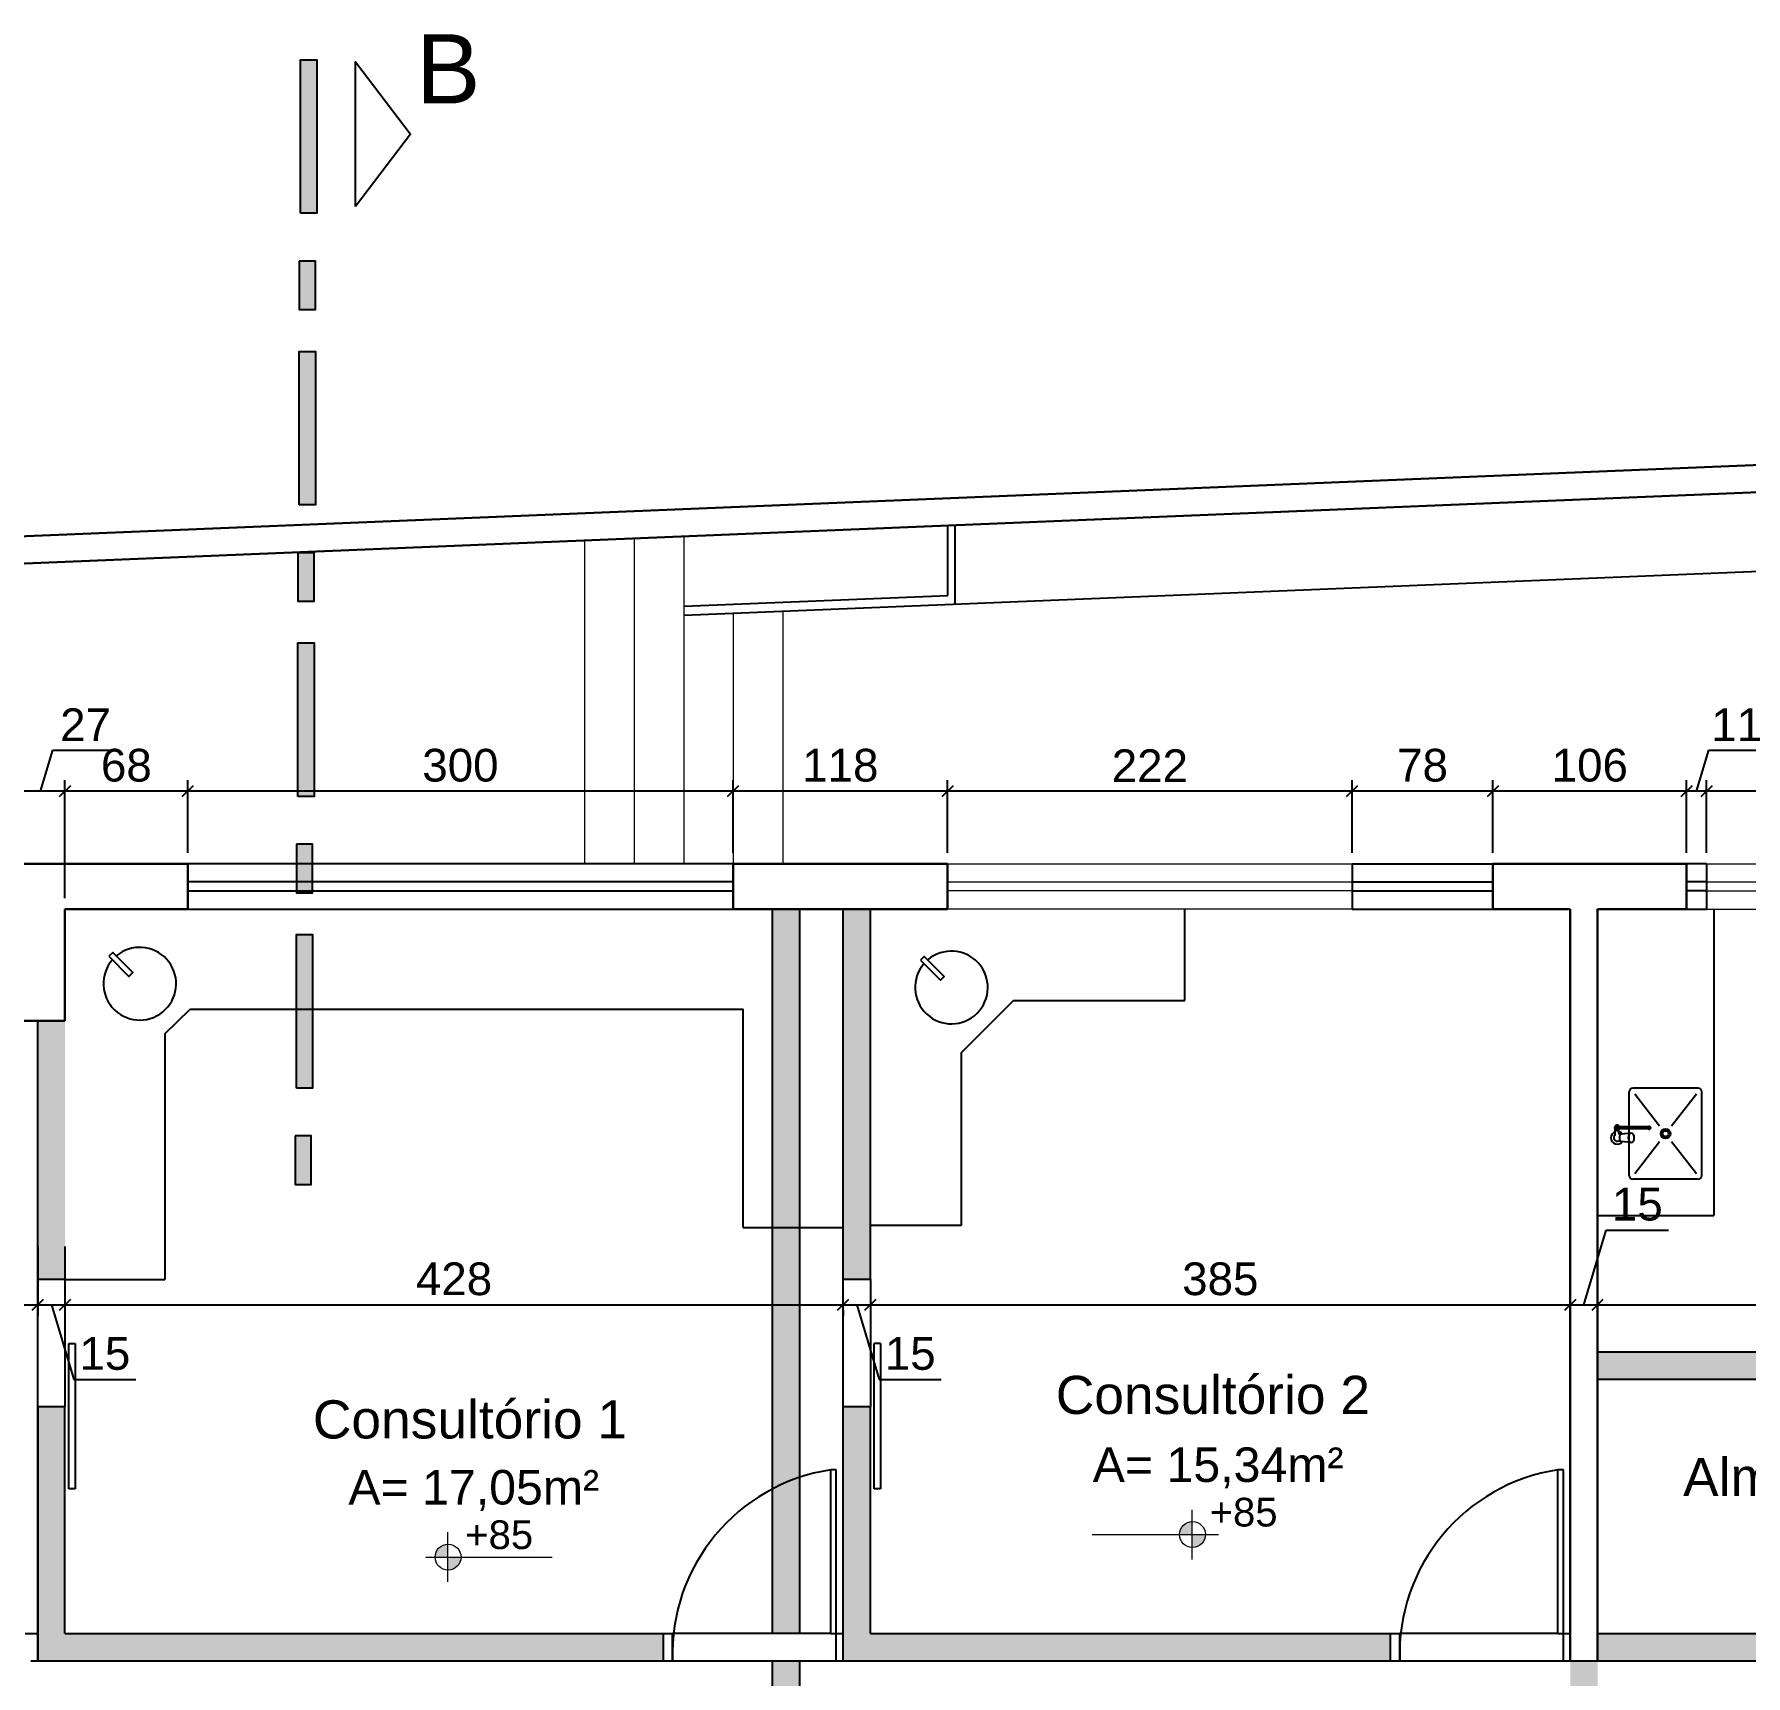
# Model space of a CAD drawing. Extents: x -165 to 197, y 154 to 653.
# Drawn here: x 116.21 to 125.63, y 461.14 to 470.18 of the extents above; entities that cross this region are included whole.
import ezdxf
from ezdxf.enums import TextEntityAlignment as Align

# ---------------------------------------------------------------- set-up
doc = ezdxf.new("R2010")
doc.units = 0
doc.header["$MEASUREMENT"] = 0
doc.header["$PDMODE"] = 3
doc.header["$PDSIZE"] = 0.1
doc.layers.get('0').update_dxf_attribs({"linetype": 'CONTINUOUS'})
doc.layers.get('DEFPOINTS').update_dxf_attribs({"linetype": 'CONTINUOUS'})
for name, color, linetype, lineweight in [('AIT-ESQUADRIA 34', 252, 'CONTINUOUS', 15), ('AIT-PAREDE', 4, 'CONTINUOUS', 30), ('construir', 1, 'CONTINUOUS', 25), ('COTA de NIVEL', 12, 'CONTINUOUS', 20), ('DEMOLIR', 40, 'CONTINUOUS', 25), ('TEXTO-190', 190, 'CONTINUOUS', 20)]:
    doc.layers.add(name, color=color, linetype=linetype, lineweight=lineweight)
for name, color, linetype in [('AIT-PORTAS', 2, 'CONTINUOUS'), ('COTA MODIF', 172, 'CONTINUOUS'), ('LINHA CORTE', 7, 'CONTINUOUS'), ('TEXTO', 190, 'CONTINUOUS')]:
    doc.layers.add(name, color=color, linetype=linetype)
doc.styles.add('ARIAL', font='ARIAL.TTF', dxfattribs={"height": 0.18})
doc.styles.add('cota25', font='ARIAL.TTF', dxfattribs={"height": 0.06})
doc.dimstyles.new('Copy of ISO-25', dxfattribs={"dimtxt": 0.18, "dimasz": 0.06, "dimexe": 0.06, "dimexo": 0.06, "dimgap": 0.05, "dimtad": 1, "dimdec": 0, "dimlfac": 100, "dimdsep": 46, "dimtxsty": 'ARIAL', "dimblk1": 'OBLIQUE', "dimblk2": 'OBLIQUE', "dimsah": 1, "dimcen": 2.5, "dimdle": 0.06, "dimclrd": 256, "dimclre": 256, "dimclrt": 256, "dimadec": 0, "dimazin": 0, "dimtfac": 1, "dimtdec": 0, "dimtmove": 1, "dimatfit": 3, "dimldrblk": 'OBLIQUE', "dimfxl": 0, "dimtolj": 1, "dimtzin": 0, "dimlwd": -1, "dimlwe": -1, "dimarcsym": 0})

# ---------------------------------------------------------------- blocks, each defined once
blk = doc.blocks.new('_OBLIQUE')
at = {"color": 0, "linetype": 'ByBlock'}
blk.add_line((-0.5, -0.5), (0.5, 0.5), dxfattribs=at)
blk = doc.blocks.new('*D388')
at = {"layer": 'COTA MODIF'}
for p, q in [((113.8637, 463.593), (113.8637, 463.1253)), ((116.2334, 463.5053), (116.2334, 463.1253)), ((113.8037, 463.1853), (116.2934, 463.1853))]:
    blk.add_line(p, q, dxfattribs=at)
at = {"layer": 'DEFPOINTS', "color": 0}
for p in [(113.8637, 463.653), (116.2334, 463.5653), (116.2334, 463.1853)]:
    blk.add_point(p, dxfattribs=at)
at = {"layer": 'COTA MODIF', "xscale": 0.06, "yscale": 0.06, "zscale": 0.06, "rotation": 180}
blk.add_blockref('_OBLIQUE', (113.8637, 463.1853), dxfattribs=at)
at = {"layer": 'COTA MODIF', "xscale": 0.06, "yscale": 0.06, "zscale": 0.06}
blk.add_blockref('_OBLIQUE', (116.2334, 463.1853), dxfattribs=at)
at = {"layer": 'COTA MODIF', "insert": (115.0485, 463.3273), "char_height": 0.18, "attachment_point": 5, "style": 'ARIAL'}
blk.add_mtext('\\A1;237', dxfattribs=at)
blk = doc.blocks.new('*D389')
at = {"layer": 'COTA MODIF'}
for p, q in [((116.2334, 463.5053), (116.2334, 463.1253)), ((116.3836, 463.5053), (116.3836, 463.1253)), ((116.1734, 463.1853), (116.4436, 463.1853)), ((116.3085, 463.1853), (116.4317, 462.7746)), ((116.4317, 462.7746), (116.7739, 462.7746))]:
    blk.add_line(p, q, dxfattribs=at)
at = {"layer": 'DEFPOINTS', "color": 0}
for p in [(116.2334, 463.5653), (116.3836, 463.5653), (116.3836, 463.1853)]:
    blk.add_point(p, dxfattribs=at)
at = {"layer": 'COTA MODIF', "xscale": 0.06, "yscale": 0.06, "zscale": 0.06, "rotation": 180}
blk.add_blockref('_OBLIQUE', (116.2334, 463.1853), dxfattribs=at)
at = {"layer": 'COTA MODIF', "xscale": 0.06, "yscale": 0.06, "zscale": 0.06}
blk.add_blockref('_OBLIQUE', (116.3836, 463.1853), dxfattribs=at)
at = {"layer": 'COTA MODIF', "insert": (116.6028, 462.9165), "char_height": 0.18, "attachment_point": 5, "style": 'ARIAL'}
blk.add_mtext('\\A1;15', dxfattribs=at)
blk = doc.blocks.new('*D390')
at = {"layer": 'COTA MODIF'}
for p, q in [((116.3836, 463.5053), (116.3836, 463.1253)), ((116.3236, 463.1853), (120.7236, 463.1853)), ((120.6636, 463.1553), (120.6636, 463.1253))]:
    blk.add_line(p, q, dxfattribs=at)
at = {"layer": 'DEFPOINTS', "color": 0}
for p in [(116.3836, 463.5653), (120.6636, 463.2153), (120.6636, 463.1853)]:
    blk.add_point(p, dxfattribs=at)
at = {"layer": 'COTA MODIF', "xscale": 0.06, "yscale": 0.06, "zscale": 0.06, "rotation": 180}
blk.add_blockref('_OBLIQUE', (116.3836, 463.1853), dxfattribs=at)
at = {"layer": 'COTA MODIF', "xscale": 0.06, "yscale": 0.06, "zscale": 0.06}
blk.add_blockref('_OBLIQUE', (120.6636, 463.1853), dxfattribs=at)
at = {"layer": 'COTA MODIF', "insert": (118.5236, 463.3272), "char_height": 0.18, "attachment_point": 5, "style": 'ARIAL'}
blk.add_mtext('\\A1;428', dxfattribs=at)
blk = doc.blocks.new('*D391')
at = {"layer": 'COTA MODIF'}
for p, q in [((120.6036, 463.1853), (120.8736, 463.1853)), ((120.6636, 463.1553), (120.6636, 463.1253)), ((120.7386, 463.1853), (120.8618, 462.7746)), ((120.8136, 463.1553), (120.8136, 463.1253)), ((120.8618, 462.7746), (121.204, 462.7746))]:
    blk.add_line(p, q, dxfattribs=at)
at = {"layer": 'DEFPOINTS', "color": 0}
for p in [(120.6636, 463.2153), (120.8136, 463.2153), (120.8136, 463.1853)]:
    blk.add_point(p, dxfattribs=at)
at = {"layer": 'COTA MODIF', "xscale": 0.06, "yscale": 0.06, "zscale": 0.06, "rotation": 180}
blk.add_blockref('_OBLIQUE', (120.6636, 463.1853), dxfattribs=at)
at = {"layer": 'COTA MODIF', "xscale": 0.06, "yscale": 0.06, "zscale": 0.06}
blk.add_blockref('_OBLIQUE', (120.8136, 463.1853), dxfattribs=at)
at = {"layer": 'COTA MODIF', "insert": (121.0329, 462.9165), "char_height": 0.18, "attachment_point": 5, "style": 'ARIAL'}
blk.add_mtext('\\A1;15', dxfattribs=at)
blk = doc.blocks.new('*D392')
at = {"layer": 'COTA MODIF'}
for p, q in [((120.7536, 463.1853), (124.7236, 463.1853)), ((120.8136, 463.1553), (120.8136, 463.1253)), ((124.6636, 463.1553), (124.6636, 463.1253))]:
    blk.add_line(p, q, dxfattribs=at)
at = {"layer": 'DEFPOINTS', "color": 0}
for p in [(120.8136, 463.2153), (124.6636, 463.2153), (124.6636, 463.1853)]:
    blk.add_point(p, dxfattribs=at)
at = {"layer": 'COTA MODIF', "xscale": 0.06, "yscale": 0.06, "zscale": 0.06, "rotation": 180}
blk.add_blockref('_OBLIQUE', (120.8136, 463.1853), dxfattribs=at)
at = {"layer": 'COTA MODIF', "xscale": 0.06, "yscale": 0.06, "zscale": 0.06}
blk.add_blockref('_OBLIQUE', (124.6636, 463.1853), dxfattribs=at)
at = {"layer": 'COTA MODIF', "insert": (122.7386, 463.3273), "char_height": 0.18, "attachment_point": 5, "style": 'ARIAL'}
blk.add_mtext('\\A1;385', dxfattribs=at)
blk = doc.blocks.new('*D393')
at = {"layer": 'COTA MODIF'}
for p, q in [((124.7386, 463.1853), (124.8618, 463.596)), ((124.8618, 463.596), (125.204, 463.596)), ((124.8136, 463.2276), (124.8136, 463.2453)), ((124.6036, 463.1853), (124.8736, 463.1853)), ((124.6636, 463.1553), (124.6636, 463.1253))]:
    blk.add_line(p, q, dxfattribs=at)
at = {"layer": 'DEFPOINTS', "color": 0}
for p in [(124.6636, 463.2153), (124.8136, 463.1853), (124.8136, 463.1676)]:
    blk.add_point(p, dxfattribs=at)
at = {"layer": 'COTA MODIF', "xscale": 0.06, "yscale": 0.06, "zscale": 0.06, "rotation": 180}
blk.add_blockref('_OBLIQUE', (124.6636, 463.1853), dxfattribs=at)
at = {"layer": 'COTA MODIF', "xscale": 0.06, "yscale": 0.06, "zscale": 0.06}
blk.add_blockref('_OBLIQUE', (124.8136, 463.1853), dxfattribs=at)
at = {"layer": 'COTA MODIF', "insert": (125.0329, 463.7379), "char_height": 0.18, "attachment_point": 5, "style": 'ARIAL'}
blk.add_mtext('\\A1;15', dxfattribs=at)
blk = doc.blocks.new('*D394')
at = {"layer": 'COTA MODIF'}
for p, q in [((124.8136, 463.2276), (124.8136, 463.2453)), ((127.7936, 463.2276), (127.7936, 463.2453)), ((124.7536, 463.1853), (127.8536, 463.1853))]:
    blk.add_line(p, q, dxfattribs=at)
at = {"layer": 'DEFPOINTS', "color": 0}
for p in [(124.8136, 463.1676), (127.7936, 463.1853), (127.7936, 463.1676)]:
    blk.add_point(p, dxfattribs=at)
at = {"layer": 'COTA MODIF', "xscale": 0.06, "yscale": 0.06, "zscale": 0.06, "rotation": 180}
blk.add_blockref('_OBLIQUE', (124.8136, 463.1853), dxfattribs=at)
at = {"layer": 'COTA MODIF', "xscale": 0.06, "yscale": 0.06, "zscale": 0.06}
blk.add_blockref('_OBLIQUE', (127.7936, 463.1853), dxfattribs=at)
at = {"layer": 'COTA MODIF', "insert": (126.3036, 463.3272), "char_height": 0.18, "attachment_point": 5, "style": 'ARIAL'}
blk.add_mtext('\\A1;298', dxfattribs=at)
blk = doc.blocks.new('*D458')
at = {"layer": 'COTA MODIF'}
for p, q in [((125.4136, 465.6725), (125.4136, 466.0714)), ((127.3036, 465.6725), (127.3036, 466.0714)), ((127.3636, 466.0114), (125.3536, 466.0114))]:
    blk.add_line(p, q, dxfattribs=at)
at = {"layer": 'DEFPOINTS', "color": 0}
for p in [(125.4136, 466.0114), (125.4136, 465.6125), (127.3036, 465.6125)]:
    blk.add_point(p, dxfattribs=at)
at = {"layer": 'COTA MODIF', "xscale": 0.06, "yscale": 0.06, "zscale": 0.06, "rotation": 180}
blk.add_blockref('_OBLIQUE', (125.4136, 466.0114), dxfattribs=at)
at = {"layer": 'COTA MODIF', "xscale": 0.06, "yscale": 0.06, "zscale": 0.06}
blk.add_blockref('_OBLIQUE', (127.3036, 466.0114), dxfattribs=at)
at = {"layer": 'COTA MODIF', "insert": (126.3586, 466.1533), "char_height": 0.18, "attachment_point": 5, "style": 'ARIAL'}
blk.add_mtext('\\A1;189', dxfattribs=at)
blk = doc.blocks.new('*D459')
at = {"layer": 'COTA MODIF'}
for p, q in [((125.3586, 466.0114), (125.4262, 466.2367)), ((125.4262, 466.2367), (125.7323, 466.2367)), ((125.3036, 465.6725), (125.3036, 466.0714)), ((125.4136, 465.6725), (125.4136, 466.0714)), ((125.4736, 466.0114), (125.2436, 466.0114))]:
    blk.add_line(p, q, dxfattribs=at)
at = {"layer": 'DEFPOINTS', "color": 0}
for p in [(125.3036, 466.0114), (125.3036, 465.6125), (125.4136, 465.6125)]:
    blk.add_point(p, dxfattribs=at)
at = {"layer": 'COTA MODIF', "xscale": 0.06, "yscale": 0.06, "zscale": 0.06, "rotation": 180}
blk.add_blockref('_OBLIQUE', (125.3036, 466.0114), dxfattribs=at)
at = {"layer": 'COTA MODIF', "xscale": 0.06, "yscale": 0.06, "zscale": 0.06}
blk.add_blockref('_OBLIQUE', (125.4136, 466.0114), dxfattribs=at)
at = {"layer": 'COTA MODIF', "insert": (125.5793, 466.3771), "char_height": 0.18, "attachment_point": 5, "style": 'ARIAL'}
blk.add_mtext('\\A1;11', dxfattribs=at)
blk = doc.blocks.new('*D460')
at = {"layer": 'COTA MODIF'}
for p, q in [((124.2386, 465.6725), (124.2386, 466.0714)), ((125.3036, 465.6725), (125.3036, 466.0714)), ((125.3636, 466.0114), (124.1786, 466.0114))]:
    blk.add_line(p, q, dxfattribs=at)
at = {"layer": 'DEFPOINTS', "color": 0}
for p in [(124.2386, 466.0114), (124.2386, 465.6125), (125.3036, 465.6125)]:
    blk.add_point(p, dxfattribs=at)
at = {"layer": 'COTA MODIF', "xscale": 0.06, "yscale": 0.06, "zscale": 0.06, "rotation": 180}
blk.add_blockref('_OBLIQUE', (124.2386, 466.0114), dxfattribs=at)
at = {"layer": 'COTA MODIF', "xscale": 0.06, "yscale": 0.06, "zscale": 0.06}
blk.add_blockref('_OBLIQUE', (125.3036, 466.0114), dxfattribs=at)
at = {"layer": 'COTA MODIF', "insert": (124.7711, 466.1533), "char_height": 0.18, "attachment_point": 5, "style": 'ARIAL'}
blk.add_mtext('\\A1;106', dxfattribs=at)
blk = doc.blocks.new('*D461')
at = {"layer": 'COTA MODIF'}
for p, q in [((123.4636, 465.6725), (123.4636, 466.0714)), ((124.2386, 465.6725), (124.2386, 466.0714)), ((124.2986, 466.0114), (123.4036, 466.0114))]:
    blk.add_line(p, q, dxfattribs=at)
at = {"layer": 'DEFPOINTS', "color": 0}
for p in [(123.4636, 466.0114), (123.4636, 465.6125), (124.2386, 465.6125)]:
    blk.add_point(p, dxfattribs=at)
at = {"layer": 'COTA MODIF', "xscale": 0.06, "yscale": 0.06, "zscale": 0.06, "rotation": 180}
blk.add_blockref('_OBLIQUE', (123.4636, 466.0114), dxfattribs=at)
at = {"layer": 'COTA MODIF', "xscale": 0.06, "yscale": 0.06, "zscale": 0.06}
blk.add_blockref('_OBLIQUE', (124.2386, 466.0114), dxfattribs=at)
at = {"layer": 'COTA MODIF', "insert": (123.8511, 466.1533), "char_height": 0.18, "attachment_point": 5, "style": 'ARIAL'}
blk.add_mtext('\\A1;78', dxfattribs=at)
blk = doc.blocks.new('*D462')
at = {"layer": 'COTA MODIF'}
for p, q in [((121.2386, 465.6725), (121.2386, 466.0714)), ((123.4636, 465.6725), (123.4636, 466.0714)), ((123.5236, 466.0114), (121.1786, 466.0114))]:
    blk.add_line(p, q, dxfattribs=at)
at = {"layer": 'DEFPOINTS', "color": 0}
for p in [(121.2386, 466.0114), (121.2386, 465.6125), (123.4636, 465.6125)]:
    blk.add_point(p, dxfattribs=at)
at = {"layer": 'COTA MODIF', "xscale": 0.06, "yscale": 0.06, "zscale": 0.06, "rotation": 180}
blk.add_blockref('_OBLIQUE', (121.2386, 466.0114), dxfattribs=at)
at = {"layer": 'COTA MODIF', "xscale": 0.06, "yscale": 0.06, "zscale": 0.06}
blk.add_blockref('_OBLIQUE', (123.4636, 466.0114), dxfattribs=at)
at = {"layer": 'COTA MODIF', "insert": (122.3511, 466.1517), "char_height": 0.18, "attachment_point": 5, "style": 'ARIAL'}
blk.add_mtext('\\A1;222', dxfattribs=at)
blk = doc.blocks.new('*D463')
at = {"layer": 'COTA MODIF'}
for p, q in [((120.0586, 465.6725), (120.0586, 466.0714)), ((121.2386, 465.6725), (121.2386, 466.0714)), ((121.2986, 466.0114), (119.9986, 466.0114))]:
    blk.add_line(p, q, dxfattribs=at)
at = {"layer": 'DEFPOINTS', "color": 0}
for p in [(120.0586, 466.0114), (120.0586, 465.6125), (121.2386, 465.6125)]:
    blk.add_point(p, dxfattribs=at)
at = {"layer": 'COTA MODIF', "xscale": 0.06, "yscale": 0.06, "zscale": 0.06, "rotation": 180}
blk.add_blockref('_OBLIQUE', (120.0586, 466.0114), dxfattribs=at)
at = {"layer": 'COTA MODIF', "xscale": 0.06, "yscale": 0.06, "zscale": 0.06}
blk.add_blockref('_OBLIQUE', (121.2386, 466.0114), dxfattribs=at)
at = {"layer": 'COTA MODIF', "insert": (120.6486, 466.1533), "char_height": 0.18, "attachment_point": 5, "style": 'ARIAL'}
blk.add_mtext('\\A1;118', dxfattribs=at)
blk = doc.blocks.new('*D464')
at = {"layer": 'COTA MODIF'}
for p, q in [((117.0586, 465.6725), (117.0586, 466.0714)), ((120.0586, 465.6725), (120.0586, 466.0714)), ((120.1186, 466.0114), (116.9986, 466.0114))]:
    blk.add_line(p, q, dxfattribs=at)
at = {"layer": 'DEFPOINTS', "color": 0}
for p in [(117.0586, 466.0114), (117.0586, 465.6125), (120.0586, 465.6125)]:
    blk.add_point(p, dxfattribs=at)
at = {"layer": 'COTA MODIF', "xscale": 0.06, "yscale": 0.06, "zscale": 0.06, "rotation": 180}
blk.add_blockref('_OBLIQUE', (117.0586, 466.0114), dxfattribs=at)
at = {"layer": 'COTA MODIF', "xscale": 0.06, "yscale": 0.06, "zscale": 0.06}
blk.add_blockref('_OBLIQUE', (120.0586, 466.0114), dxfattribs=at)
at = {"layer": 'COTA MODIF', "insert": (118.5586, 466.1533), "char_height": 0.18, "attachment_point": 5, "style": 'ARIAL'}
blk.add_mtext('\\A1;300', dxfattribs=at)
blk = doc.blocks.new('*D465')
at = {"layer": 'COTA MODIF'}
for p, q in [((116.3836, 465.4225), (116.3836, 466.0714)), ((117.0586, 465.6725), (117.0586, 466.0714)), ((117.1186, 466.0114), (116.3236, 466.0114))]:
    blk.add_line(p, q, dxfattribs=at)
at = {"layer": 'DEFPOINTS', "color": 0}
for p in [(116.3836, 466.0114), (117.0586, 465.6125), (116.3836, 465.3625)]:
    blk.add_point(p, dxfattribs=at)
at = {"layer": 'COTA MODIF', "xscale": 0.06, "yscale": 0.06, "zscale": 0.06, "rotation": 180}
blk.add_blockref('_OBLIQUE', (116.3836, 466.0114), dxfattribs=at)
at = {"layer": 'COTA MODIF', "xscale": 0.06, "yscale": 0.06, "zscale": 0.06}
blk.add_blockref('_OBLIQUE', (117.0586, 466.0114), dxfattribs=at)
at = {"layer": 'COTA MODIF', "insert": (116.7211, 466.1533), "char_height": 0.18, "attachment_point": 5, "style": 'ARIAL'}
blk.add_mtext('\\A1;68', dxfattribs=at)
blk = doc.blocks.new('*D466')
at = {"layer": 'COTA MODIF'}
for p, q in [((116.2486, 466.0114), (116.3162, 466.2367)), ((116.3162, 466.2367), (116.6771, 466.2367)), ((116.1136, 465.4225), (116.1136, 466.0714)), ((116.3836, 465.4225), (116.3836, 466.0714)), ((116.4436, 466.0114), (116.0536, 466.0114))]:
    blk.add_line(p, q, dxfattribs=at)
at = {"layer": 'DEFPOINTS', "color": 0}
for p in [(116.1136, 466.0114), (116.1136, 465.3625), (116.3836, 465.3625)]:
    blk.add_point(p, dxfattribs=at)
at = {"layer": 'COTA MODIF', "xscale": 0.06, "yscale": 0.06, "zscale": 0.06, "rotation": 180}
blk.add_blockref('_OBLIQUE', (116.1136, 466.0114), dxfattribs=at)
at = {"layer": 'COTA MODIF', "xscale": 0.06, "yscale": 0.06, "zscale": 0.06}
blk.add_blockref('_OBLIQUE', (116.3836, 466.0114), dxfattribs=at)
at = {"layer": 'COTA MODIF', "insert": (116.4966, 466.3771), "char_height": 0.18, "attachment_point": 5, "style": 'ARIAL'}
blk.add_mtext('\\A1;27', dxfattribs=at)

msp = doc.modelspace()

# ---------------------------------------------------------------- hatches: boundary and pattern name
at = {"layer": 'construir'}
for points in [[(120.8136, 465.3625), (120.6636, 465.3625), (120.6636, 463.3248), (120.8136, 463.3248)], [(123.6756, 461.3771), (120.8136, 461.3771), (120.8136, 462.6248), (120.6636, 462.6248), (120.6636, 461.3771), (120.6636, 461.2271), (123.6756, 461.2271)]]:
    msp.add_hatch(color=256, dxfattribs=at).paths.add_polyline_path(points)
h = msp.add_hatch(color=256, dxfattribs=at)
h.paths.add_polyline_path([(127.9436, 463.8271), (127.9436, 465.3625), (127.7936, 465.3625), (127.7936, 463.8271)])
h.paths.add_polyline_path([(127.9436, 462.2666), (127.9436, 462.9271), (124.8136, 462.9271), (124.8136, 462.7771), (127.7936, 462.7771), (127.7936, 462.2666)])
h.paths.add_polyline_path([(127.9436, 461.2271), (127.9436, 461.3771), (124.8136, 461.3771), (124.8136, 461.2271)])
h = msp.add_hatch(color=256, dxfattribs=at)
h.paths.add_polyline_path([(119.6756, 461.2271), (119.6756, 461.3771), (116.3836, 461.3771), (116.3836, 462.6248), (116.2334, 462.6248), (116.2334, 461.2271)])
h.paths.add_polyline_path([(116.3836, 463.3248), (116.3836, 464.7471), (116.2334, 464.7471), (116.2334, 463.3248)])
at = {"layer": 'COTA de NIVEL', "linetype": 'Continuous'}
h = msp.add_hatch(color=256, dxfattribs=at)
h.paths.add_polyline_path([(122.5854, 461.9213), (122.5854, 461.9926, 0.414214), (122.5141, 461.9213)])
h.paths.add_polyline_path([(122.5854, 461.9213), (122.5854, 461.85, 0.414214), (122.6567, 461.9213)])
h = msp.add_hatch(color=256, dxfattribs=at)
h.paths.add_polyline_path([(118.4907, 461.7972), (118.4907, 461.8685, 0.414214), (118.4194, 461.7972)])
h.paths.add_polyline_path([(118.4907, 461.7972), (118.4907, 461.7258, 0.414214), (118.562, 461.7972)])
at = {"layer": 'DEMOLIR'}
h = msp.add_hatch(color=256, dxfattribs=at)
h.paths.add_polyline_path([(120.4236, 460.0271), (120.4236, 460.5471), (121.9036, 460.5471), (121.9036, 460.6971), (120.4236, 460.6971), (120.4236, 461.2271), (120.2736, 461.2271), (120.2736, 460.0271)])
h.paths.add_polyline_path([(120.4236, 462.2356), (120.4236, 465.3625), (120.2736, 465.3625), (120.2736, 462.1716, -0.039873)])
h.paths.add_polyline_path([(120.4236, 461.3771), (120.4236, 462.2356, 0.039873), (120.2736, 462.1716), (120.2736, 461.3771)])
h = msp.add_hatch(color=256, dxfattribs=at)
h.paths.add_polyline_path([(124.8136, 460.0271), (124.8136, 461.2271), (124.6636, 461.2271), (124.6636, 460.6971), (122.8636, 460.6971), (122.8636, 460.5471), (124.6636, 460.5471), (124.6636, 460.0271)])
h.paths.add_polyline_path([(122.8636, 460.5471), (122.8636, 460.6971), (122.7786, 460.6971), (122.7786, 460.5471)])
at = {"layer": 'LINHA CORTE'}
for points in [[(117.7687, 469.1919), (117.6799, 469.1919), (117.6799, 470.0359), (117.7687, 470.0359)], [(117.7611, 468.6617), (117.6723, 468.6617), (117.6723, 468.9283), (117.7611, 468.9283)], [(117.7611, 467.5869), (117.6723, 467.5869), (117.6723, 468.431), (117.7611, 468.431)], [(117.7534, 467.0572), (117.6647, 467.0572), (117.6647, 467.3237), (117.7534, 467.3237)], [(117.7534, 465.9824), (117.6647, 465.9824), (117.6647, 466.8264), (117.7534, 466.8264)], [(117.7458, 465.4527), (117.657, 465.4527), (117.657, 465.7192), (117.7458, 465.7192)], [(117.7458, 464.3779), (117.657, 464.3779), (117.657, 465.2219), (117.7458, 465.2219)], [(117.7381, 463.8481), (117.6494, 463.8481), (117.6494, 464.1147), (117.7381, 464.1147)]]:
    msp.add_hatch(color=256, dxfattribs=at).paths.add_polyline_path(points)

# ---------------------------------------------------------------- linework, layer by layer
msp.add_line((120.1136, 463.611), (120.6636, 463.611))
at = {"layer": 'AIT-ESQUADRIA 34', "color": 9}
for p, q in [((119.2436, 465.6125), (119.2436, 467.3874)), ((119.2436, 465.6125), (119.2436, 467.3874)), ((119.5161, 465.6125), (119.5161, 467.3986)), ((119.5161, 465.6125), (119.5161, 467.3986)), ((119.7886, 465.6125), (119.7886, 467.4098)), ((119.7886, 465.6125), (119.7886, 467.4098)), ((120.0611, 465.6125), (120.0611, 466.9906)), ((120.0611, 465.6125), (120.0611, 466.9906)), ((120.3336, 465.6125), (120.3336, 467.0017)), ((120.3336, 465.6125), (120.3336, 467.0017)), ((121.2386, 465.6125), (123.4636, 465.6125)), ((125.4136, 465.6125), (127.3036, 465.6125)), ((121.2386, 465.5125), (123.4636, 465.5125)), ((123.4636, 465.4625), (121.2386, 465.4625)), ((125.4136, 465.5125), (127.3036, 465.5125)), ((125.4136, 465.4625), (127.3036, 465.4625)), ((123.4636, 465.3625), (121.2386, 465.3625)), ((125.4136, 465.3625), (127.3036, 465.3625))]:
    msp.add_line(p, q, dxfattribs=at)
at = {"layer": 'AIT-PAREDE'}
for p, q in [((115.6334, 465.6125), (116.5686, 465.6125)), ((116.5686, 465.6125), (117.0586, 465.6125)), ((117.0586, 465.3625), (117.0586, 465.6125)), ((120.0586, 465.6125), (121.2386, 465.6125)), ((120.0586, 465.3625), (120.0586, 465.6125)), ((121.2386, 465.3625), (121.2386, 465.6125)), ((124.2386, 465.6125), (125.3036, 465.6125)), ((124.2386, 465.3625), (124.2386, 465.6125)), ((125.3036, 465.3625), (125.3036, 465.6125)), ((116.3836, 464.7471), (116.3836, 465.3625)), ((116.3836, 465.3625), (117.0586, 465.3625)), ((117.0586, 465.3625), (116.3836, 465.3625)), ((120.0586, 465.3625), (120.6636, 465.3625)), ((120.6636, 465.3625), (120.0586, 465.3625)), ((120.6636, 465.3625), (121.2386, 465.3625)), ((124.2386, 465.3625), (124.6636, 465.3625)), ((124.6636, 465.3625), (124.6636, 463.5625)), ((124.6636, 463.5625), (124.6636, 465.3625)), ((124.8136, 465.3625), (124.8136, 462.9271)), ((124.8136, 465.3625), (125.3036, 465.3625)), ((124.8136, 463.4125), (124.8136, 465.3625)), ((116.3836, 464.7471), (116.1136, 464.7471)), ((124.6636, 463.5625), (124.6636, 461.2271)), ((124.8136, 462.9271), (124.8136, 461.2271))]:
    msp.add_line(p, q, dxfattribs=at)
for points in [[(95.4297, 466.5614), (135.0797, 468.1928)], [(95.4297, 466.5614), (135.0797, 468.1928)], [(95.4297, 466.4113), (134.9297, 468.0365), (134.9297, 461.4842)]]:
    msp.add_lwpolyline(points, dxfattribs=at)
at = {"layer": 'AIT-PORTAS', "color": 9}
for p, q in [((119.7886, 466.9794), (131.0813, 467.4423)), ((121.2402, 467.0889), (121.2402, 467.4709)), ((121.2802, 467.0405), (121.2802, 467.4731)), ((119.7886, 467.0294), (121.2402, 467.0889))]:
    msp.add_line(p, q, dxfattribs=at)
at = {"layer": 'construir'}
for p, q in [((120.6636, 463.3248), (120.6636, 465.3625)), ((120.8136, 463.3248), (120.8136, 465.3625)), ((122.5436, 464.8596), (122.5436, 465.3625)), ((125.4536, 465.3625), (125.4536, 463.6771)), ((125.4536, 465.3625), (125.4536, 463.6771)), ((116.9336, 464.6769), (117.0714, 464.8125)), ((117.0714, 464.8125), (120.1136, 464.8125)), ((120.1136, 463.611), (120.1136, 464.8125)), ((120.1136, 463.611), (120.1136, 464.8125)), ((121.3136, 464.5725), (121.6007, 464.8596)), ((121.5993, 464.8596), (122.5436, 464.8596)), ((116.2334, 463.3248), (116.2334, 464.7471)), ((116.9336, 464.6769), (116.9336, 463.3248)), ((121.3136, 464.5725), (121.3136, 463.6225)), ((124.9879, 464.1639), (124.9879, 464.3571)), ((125.0879, 464.3771), (125.0079, 464.3771)), ((125.0179, 464.3471), (125.1549, 464.1698)), ((125.3679, 464.3771), (125.0879, 464.3771)), ((125.2209, 464.1698), (125.3579, 464.3471)), ((125.3879, 463.8971), (125.3879, 464.3571)), ((124.9879, 464.2553), (124.9879, 464.2814)), ((124.9879, 464.2118), (124.9879, 464.2379)), ((124.9109, 464.1196), (124.9109, 464.1491)), ((125.0879, 464.1639), (124.9215, 464.1639)), ((125.0879, 464.1539), (124.9215, 464.1539)), ((124.9309, 464.1302), (124.9309, 464.1478)), ((124.9879, 463.9406), (124.9879, 464.2073)), ((124.9879, 464.1714), (124.9879, 464.1975)), ((124.9879, 463.8971), (124.9879, 464.1638)), ((124.9879, 464.1279), (124.9879, 464.1539)), ((125.0987, 464.1639), (125.0879, 464.1639)), ((125.0987, 464.1539), (125.0879, 464.1539)), ((124.9302, 464.0871), (124.9388, 464.0871)), ((124.9989, 464.1289), (124.9434, 464.1239)), ((124.9989, 464.0789), (124.9434, 464.0839)), ((125.0179, 463.9071), (125.1549, 464.0844)), ((125.2209, 464.0844), (125.3579, 463.9071)), ((125.0879, 463.8771), (125.0079, 463.8771)), ((125.3679, 463.8771), (125.0879, 463.8771)), ((124.8136, 463.6771), (125.4536, 463.6771)), ((120.1136, 463.611), (120.6636, 463.611)), ((121.3136, 463.6225), (120.8136, 463.6225)), ((116.2334, 462.6248), (116.2334, 463.3248)), ((116.3836, 463.3248), (116.2334, 463.3248)), ((116.3836, 463.3248), (116.3836, 462.6248)), ((116.3836, 463.3248), (116.9336, 463.3248)), ((120.8136, 463.3248), (120.6636, 463.3248)), ((120.6636, 462.6248), (120.6636, 463.3248)), ((120.8136, 463.3248), (120.8136, 462.6248)), ((116.4038, 462.9726), (116.4388, 462.9726)), ((116.4038, 462.1726), (116.4038, 462.9726)), ((116.4388, 462.9726), (116.4388, 462.1726)), ((120.8338, 462.1726), (120.8338, 462.9726)), ((120.8688, 462.9726), (120.8338, 462.9726)), ((120.8688, 462.9726), (120.8688, 462.1726)), ((124.8136, 462.9271), (127.9436, 462.9271)), ((124.8136, 462.7771), (127.7936, 462.7771)), ((116.2334, 461.3771), (116.2334, 462.6248)), ((116.3836, 462.6248), (116.2334, 462.6248)), ((116.2334, 462.6248), (116.2334, 461.2271)), ((116.3836, 461.3771), (116.3836, 462.6248)), ((120.6636, 461.3771), (120.6636, 462.6248)), ((120.8136, 462.6248), (120.6636, 462.6248)), ((120.8136, 461.3771), (120.8136, 462.6248)), ((120.5956, 461.3771), (120.5956, 462.2771)), ((120.6256, 462.2771), (120.5956, 462.2771)), ((120.6256, 461.2271), (120.6256, 462.2771)), ((124.5956, 461.3771), (124.5956, 462.2771)), ((124.6256, 462.2771), (124.5956, 462.2771)), ((124.6256, 461.2271), (124.6256, 462.2771)), ((116.4388, 462.1726), (116.4038, 462.1726)), ((120.8688, 462.1726), (120.8338, 462.1726)), ((116.1654, 461.3771), (116.2334, 461.3771)), ((116.2334, 461.2271), (116.2334, 461.3771)), ((116.3836, 461.3771), (119.6756, 461.3771)), ((119.6756, 461.3771), (119.7256, 461.3771)), ((119.6756, 461.2271), (119.6756, 461.3771)), ((119.7256, 461.2271), (119.7256, 461.3771)), ((119.7256, 461.3771), (119.7256, 461.2271)), ((120.5956, 461.3771), (119.7256, 461.3771)), ((120.5956, 461.3771), (120.6256, 461.3771)), ((120.5956, 461.3771), (120.6636, 461.3771)), ((120.6636, 461.2271), (120.6636, 461.3771)), ((120.8136, 461.3771), (123.6756, 461.3771)), ((123.6756, 461.3771), (123.7256, 461.3771)), ((123.6756, 461.2271), (123.6756, 461.3771)), ((123.7256, 461.2271), (123.7256, 461.3771)), ((123.7256, 461.3771), (123.7256, 461.2271)), ((124.5956, 461.3771), (123.7256, 461.3771)), ((124.5956, 461.3771), (124.6256, 461.3771)), ((124.5956, 461.3771), (124.6636, 461.3771)), ((124.6636, 461.2271), (124.6636, 461.3771)), ((124.8136, 461.3771), (127.9436, 461.3771)), ((116.1954, 461.2271), (116.2334, 461.2271)), ((116.2334, 461.2271), (119.6756, 461.2271)), ((119.6756, 461.2271), (119.7256, 461.2271)), ((119.7006, 461.2271), (119.7256, 461.2271)), ((119.7256, 461.2271), (120.6636, 461.2271)), ((120.6636, 461.2271), (123.6756, 461.2271)), ((123.6756, 461.2271), (123.7256, 461.2271)), ((123.7006, 461.2271), (123.7256, 461.2271)), ((123.7256, 461.2271), (124.6636, 461.2271)), ((124.6636, 461.2271), (127.9436, 461.2271))]:
    msp.add_line(p, q, dxfattribs=at)
for points in [[(116.6256, 465.1029), (116.7353, 464.9926), (116.756, 465.0131), (116.6462, 465.1234)], [(121.0892, 465.0811), (121.1996, 464.9715), (121.2201, 464.9922), (121.1098, 465.1018)], [(124.9989, 464.0789), (125.0051, 464.0806), (125.011, 464.0862), (125.0146, 464.094), (125.016, 464.1039), (125.0146, 464.1138), (125.011, 464.1216), (125.0051, 464.1272), (124.9989, 464.1289), (124.9927, 464.1272), (124.9868, 464.1216), (124.9832, 464.1138), (124.9818, 464.1039), (124.9832, 464.094), (124.9868, 464.0862), (124.9927, 464.0806)]]:
    msp.add_lwpolyline(points, close=True, dxfattribs=at)
msp.add_lwpolyline([(124.9434, 464.1239), (124.9403, 464.1227), (124.9369, 464.118), (124.9349, 464.112), (124.9342, 464.1039), (124.9349, 464.0958), (124.9369, 464.0897), (124.9403, 464.0851), (124.9434, 464.0839)], dxfattribs=at)
for radius in [0.0266, 0.0163]:
    msp.add_circle((125.1879, 464.1271), radius, dxfattribs=at)
for centre, radius, start, end in [((116.7951, 464.9523), 0.2, 138.64241, 130.28358), ((121.2597, 464.9316), 0.2, 138.96816, 130.60933), ((125.0079, 464.3571), 0.02, 90, 180), ((125.3679, 464.3571), 0.02, 0, 90), ((124.9215, 464.1589), 0.0145, 20.16101, 339.83899), ((124.9215, 464.1589), 0.005, 90.00373, 269.99627), ((125.0987, 464.1589), 0.00738, 222.65589, 137.34411), ((125.0987, 464.1589), 0.005, 269.99352, 90.00648), ((124.9215, 464.1039), 0.0349, 107.74323, 323.82953), ((124.9215, 464.1039), 0.0189, 124.26245, 297.26327), ((124.9215, 464.1039), 0.0349, 36.00126, 74.46267), ((124.9409, 464.1302), 0.01, 180, 257.17152), ((125.0079, 463.8971), 0.02, 180, 270), ((125.3679, 463.8971), 0.02, 270, 0), ((120.749, 461.2646), 1.024, 98.61305, 182.0986), ((124.749, 461.2646), 1.024, 98.61305, 182.0986)]:
    msp.add_arc(centre, radius, start, end, dxfattribs=at)
at = {"layer": 'COTA de NIVEL', "linetype": 'Continuous'}
for p, q in [((122.5828, 462.058, -823.4677), (122.5828, 461.7846, -823.4677)), ((118.4881, 461.9338), (118.4881, 461.6605)), ((122.0346, 461.9213, -823.4677), (122.7293, 461.9213, -823.4677)), ((118.3687, 461.7972), (119.0634, 461.7972))]:
    msp.add_line(p, q, dxfattribs=at)
for centre in [(122.5854, 461.9213, -823.4677), (118.4907, 461.7972)]:
    msp.add_circle(centre, 0.0713, dxfattribs=at)
at = {"layer": 'DEMOLIR'}
for p, q in [((120.0586, 465.6125), (117.0586, 465.6125)), ((123.4636, 465.6125), (123.4636, 465.3625)), ((123.4636, 465.6125), (124.2386, 465.6125)), ((125.4136, 465.6125), (125.3036, 465.6125)), ((125.4136, 465.6125), (125.4136, 465.3625)), ((120.0586, 465.5125), (117.0586, 465.5125)), ((117.0586, 465.4625), (120.0586, 465.4625)), ((123.4636, 465.5125), (124.2386, 465.5125)), ((123.4636, 465.4625), (124.2386, 465.4625)), ((125.4136, 465.5125), (125.3036, 465.5125)), ((125.4136, 465.4625), (125.3036, 465.4625)), ((117.0586, 465.3625), (120.0586, 465.3625)), ((120.2736, 465.3625), (120.2736, 461.3771)), ((120.4236, 465.3625), (120.4236, 461.3771)), ((123.4636, 465.3625), (124.2386, 465.3625)), ((125.3036, 465.3625), (125.4136, 465.3625)), ((120.2736, 461.2271), (120.2736, 460.0271)), ((120.4236, 461.2271), (120.4236, 460.6971))]:
    msp.add_line(p, q, dxfattribs=at)
at = {"layer": 'LINHA CORTE'}
for points in [[(117.6799, 469.1919), (117.6799, 470.0359), (117.7687, 470.0359), (117.7687, 469.1919)], [(117.9808, 469.2291), (117.9808, 470.0238), (118.2845, 469.6264)], [(117.6723, 468.9283), (117.6723, 468.6617), (117.7611, 468.6617), (117.7611, 468.9283)], [(117.6723, 467.5874), (117.6723, 468.4314), (117.7611, 468.4314), (117.7611, 467.5874)], [(117.6647, 467.3237), (117.6647, 467.0572), (117.7534, 467.0572), (117.7534, 467.3237)], [(117.6647, 465.9828), (117.6647, 466.8269), (117.7534, 466.8269), (117.7534, 465.9828)], [(117.657, 465.7192), (117.657, 465.4527), (117.7458, 465.4527), (117.7458, 465.7192)], [(117.657, 464.3783), (117.657, 465.2223), (117.7458, 465.2223), (117.7458, 464.3783)], [(117.6494, 464.1147), (117.6494, 463.8481), (117.7381, 463.8481), (117.7381, 464.1147)]]:
    msp.add_lwpolyline(points, close=True, dxfattribs=at)

# ---------------------------------------------------------------- texts
at = {"layer": 'COTA de NIVEL', "linetype": 'Continuous', "style": 'ARIAL'}
for p in [(123.0537, 462.1234), (118.9589, 461.9993, 823.4677)]:
    msp.add_text('+85', height=0.1578, dxfattribs=at).set_placement(p, align=Align.TOP_RIGHT)
at = {"layer": 'TEXTO', "style": 'ARIAL'}
msp.add_text('B', height=0.3809, dxfattribs=at).set_placement((118.3141, 469.7957))
at = {"layer": 'TEXTO', "char_height": 0.19, "width": 8.597912, "attachment_point": 3, "style": 'ARIAL'}
for s, insert in [('{\\fArial|b0|i0|c238|p34;A= 1}5{\\fArial|b0|i0|c238|p34;,}34{\\fArial|b0|i0|c238|p34;m²}', (123.4163, 462.4006, -823.4677)), ('{\\fArial|b0|i0|c238|p34;A= 1}7{\\fArial|b0|i0|c238|p34;,}05{\\fArial|b0|i0|c238|p34;m²}', (119.3216, 462.2765))]:
    msp.add_mtext(s, dxfattribs=dict(at, insert=insert))
at = {"layer": 'TEXTO-190', "char_height": 0.21, "attachment_point": 9, "style": 'cota25'}
for s, insert in [('C{\\fArial|b0|i0|c162|p34;onsultório }2', (123.562, 462.5817)), ('{\\fArial|b0|i0|c161|p34;C\\fArial|b0|i0|c162|p34;onsultório} 1{\\fArial|b0|i0|c162|p34; }', (119.4755, 462.4469)), ('{\\fArial|b0|i0|c186|p34;Almoxarifado} 2', (127.2408, 462.1297))]:
    msp.add_mtext(s, dxfattribs=dict(at, insert=insert))

# ---------------------------------------------------------------- dimensions: what is measured, and where the dimension line sits
at = {"layer": 'COTA MODIF'}
for base, p1, p2, picture, middle in [((116.1136, 466.0114), (116.3836, 465.3625), (116.1136, 465.3625), '*D466', (116.3662, 466.3771)), ((125.3036, 466.0114), (125.4136, 465.6125), (125.3036, 465.6125), '*D459', (125.4762, 466.3771)), ((116.3835739321, 466.0113672237), (117.0585739321, 465.6124533048), (116.3835739321, 465.3624533048), '*D465', (116.7210739321, 466.1532703615)), ((117.0586, 466.0114), (120.0586, 465.6125), (117.0586, 465.6125), '*D464', (118.5586, 466.1533)), ((120.0586, 466.0114), (121.2386, 465.6125), (120.0586, 465.6125), '*D463', (120.6486, 466.1533)), ((121.2385739321, 466.0113672237), (123.4635739321, 465.6124533048), (121.2385739321, 465.6124533048), '*D462', (122.3510739321, 466.1517355729)), ((123.4635739321, 466.0113672237), (124.2385739321, 465.6124533048), (123.4635739321, 465.6124533048), '*D461', (123.8510739321, 466.1532703615)), ((124.2385739321, 466.0113672237), (125.3035739321, 465.6124533048), (124.2385739321, 465.6124533048), '*D460', (124.7710739321, 466.1532703615)), ((125.4136, 466.0114), (127.3036, 465.6125), (125.4136, 465.6125), '*D458', (126.3586, 466.1533)), ((124.8136, 463.1853), (124.6636, 463.2153), (124.8136, 463.1676), '*D393', (124.9118, 463.7379)), ((116.2334, 463.1853), (113.8637, 463.653), (116.2334, 463.5653), '*D388', (115.0485, 463.3273)), ((116.3836, 463.1853), (116.2334, 463.5653), (116.3836, 463.5653), '*D389', (116.4817, 462.9165)), ((120.6636, 463.1853), (116.3836, 463.5653), (120.6636, 463.2153), '*D390', (118.5236, 463.3272)), ((124.6636, 463.1853), (120.8136, 463.2153), (124.6636, 463.2153), '*D392', (122.7386, 463.3273)), ((127.7936, 463.1853), (124.8136, 463.1676), (127.7936, 463.1676), '*D394', (126.3036, 463.3272)), ((120.8136, 463.1853), (120.6636, 463.2153), (120.8136, 463.2153), '*D391', (120.9118, 462.9165))]:
    dim = msp.add_linear_dim(base=base, p1=p1, p2=p2, dimstyle='Copy of ISO-25', dxfattribs=at)
    dim.commit()
    dim.dimension.update_dxf_attribs({"geometry": picture, "text_midpoint": middle})

doc.saveas('drawing.dxf')
